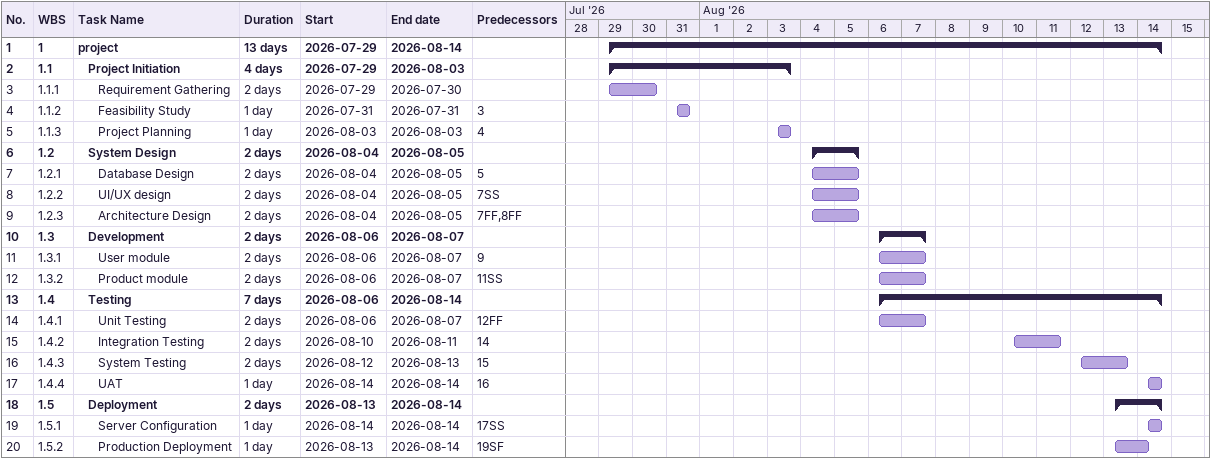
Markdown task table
| ID | WBS | Task | Duration | Start | Finish | Predecessors |
|---|---|---|---|---|---|---|
| 1 | 1 | **project** | 13d | 2026-07-29 | 2026-08-14 |  |
| 2 | 1.1 | **Project Initiation** | 4d | 2026-07-29 | 2026-08-03 |  |
| 3 | 1.1.1 | Requirement Gathering | 2d | 2026-07-29 | 2026-07-30 |  |
| 4 | 1.1.2 | Feasibility Study | 1d | 2026-07-31 | 2026-07-31 | 3 |
| 5 | 1.1.3 | Project Planning | 1d | 2026-08-03 | 2026-08-03 | 4 |
| 6 | 1.2 | **System Design** | 2d | 2026-08-04 | 2026-08-05 |  |
| 7 | 1.2.1 | Database Design | 2d | 2026-08-04 | 2026-08-05 | 5 |
| 8 | 1.2.2 | UI/UX design | 2d | 2026-08-04 | 2026-08-05 | 7SS |
| 9 | 1.2.3 | Architecture Design | 2d | 2026-08-04 | 2026-08-05 | 7FF, 8FF |
| 10 | 1.3 | **Development** | 2d | 2026-08-06 | 2026-08-07 |  |
| 11 | 1.3.1 | User module | 2d | 2026-08-06 | 2026-08-07 | 9 |
| 12 | 1.3.2 | Product module | 2d | 2026-08-06 | 2026-08-07 | 11SS |
| 13 | 1.4 | **Testing** | 7d | 2026-08-06 | 2026-08-14 |  |
| 14 | 1.4.1 | Unit Testing | 2d | 2026-08-06 | 2026-08-07 | 12FF |
| 15 | 1.4.2 | Integration Testing | 2d | 2026-08-10 | 2026-08-11 | 14 |
| 16 | 1.4.3 | System Testing | 2d | 2026-08-12 | 2026-08-13 | 15 |
| 17 | 1.4.4 | UAT | 1d | 2026-08-14 | 2026-08-14 | 16 |
| 18 | 1.5 | **Deployment** | 2d | 2026-08-13 | 2026-08-14 |  |
| 19 | 1.5.1 | Server Configuration | 1d | 2026-08-14 | 2026-08-14 | 17SS |
| 20 | 1.5.2 | Production Deployment | 1d | 2026-08-13 | 2026-08-14 | 19SF |
